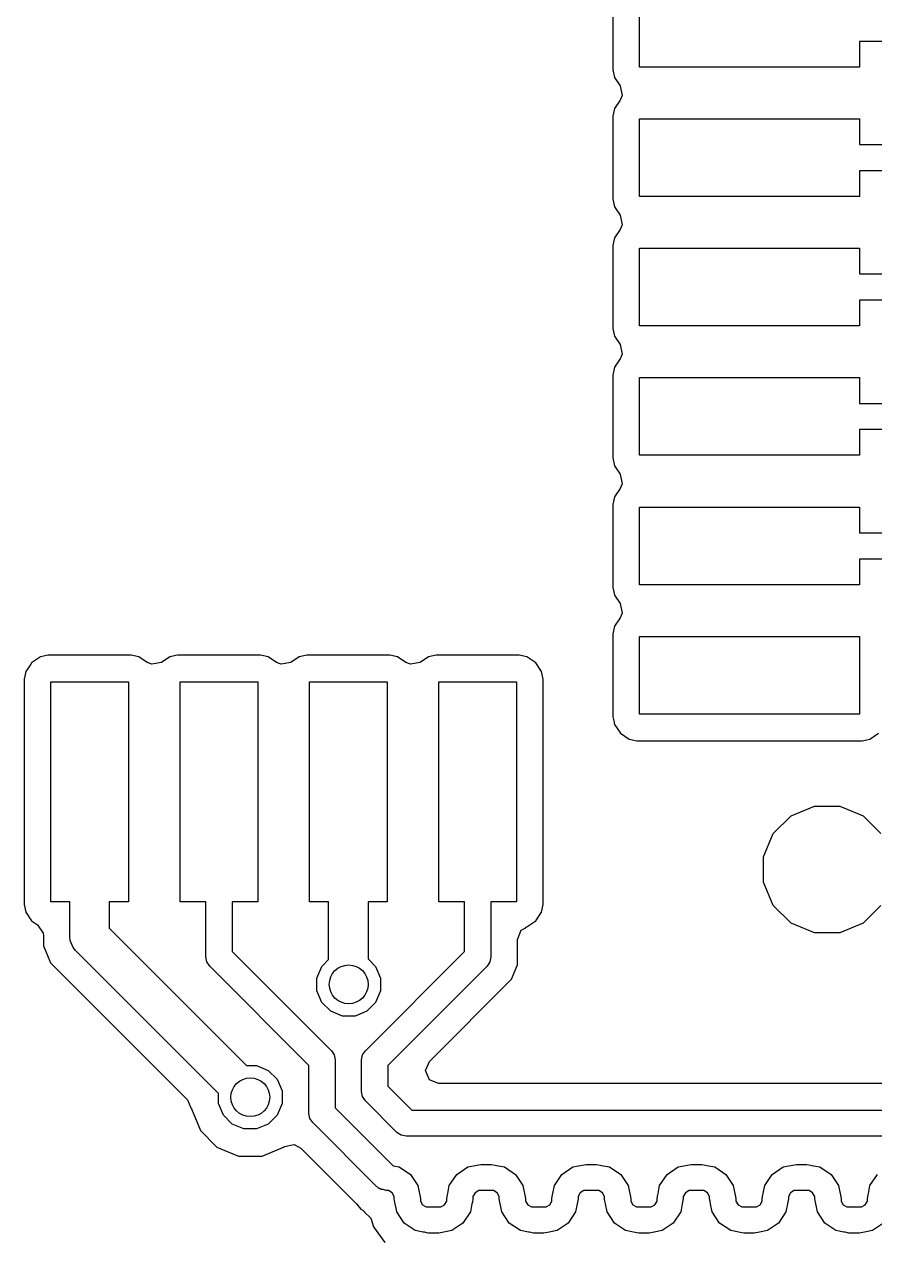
# Model space of a CAD drawing. Extents: x 92.1 to 184.9, y -117.4 to -66.6.
# Drawn here: x 155.447 to 158.734, y -99.023 to -94.335 of the extents above; entities that cross this region are included whole.
import ezdxf

# ---------------------------------------------------------------- set-up
doc = ezdxf.new("R2010")
doc.units = 0
doc.layers.add('BLACK', color=7, linetype='CONTINUOUS')

msp = doc.modelspace()

# ---------------------------------------------------------------- linework, layer by layer
at = {"layer": 'BLACK', "linetype": 'CONTINUOUS'}
for p, q in [((157.7225, -94.189908), (157.7225, -94.510091)), ((157.825, -94.5), (157.825, -94.2)), ((158.887501, -94.4008), (158.675, -94.4008)), ((158.675, -94.4008), (158.675, -94.5)), ((158.675, -94.5), (157.825, -94.5)), ((157.7225, -94.510091), (157.722501, -94.510095)), ((157.722501, -94.510095), (157.728447, -94.539995)), ((157.728447, -94.539995), (157.749981, -94.572221)), ((157.749981, -94.572221), (157.757447, -94.609754)), ((157.749981, -94.627778), (157.728447, -94.660007)), ((157.757447, -94.609754), (157.749981, -94.627778)), ((157.728447, -94.660007), (157.7225, -94.689905)), ((157.7225, -94.689905), (157.7225, -94.689906)), ((157.7225, -94.689906), (157.7225, -94.689908)), ((157.7225, -94.689908), (157.7225, -95.010091)), ((157.825, -95), (157.825, -94.7)), ((157.825, -94.7), (158.675, -94.7)), ((158.675, -94.7), (158.675, -94.7992)), ((158.675, -94.7992), (158.887501, -94.7992)), ((158.866459, -94.9008), (158.675, -94.9008)), ((158.675, -94.9008), (158.675, -95)), ((157.7225, -95.010091), (157.722501, -95.010095)), ((157.722501, -95.010095), (157.728447, -95.039995)), ((158.675, -95), (157.825, -95)), ((157.728447, -95.039995), (157.749981, -95.072221)), ((157.749981, -95.072221), (157.757447, -95.109754)), ((157.757447, -95.109754), (157.749982, -95.127778)), ((157.728447, -95.160007), (157.7225, -95.189905)), ((157.728449, -95.160004), (157.728447, -95.160007)), ((157.749982, -95.127778), (157.728449, -95.160004)), ((157.7225, -95.189905), (157.7225, -95.189906)), ((157.7225, -95.189906), (157.7225, -95.189908)), ((157.7225, -95.189908), (157.7225, -95.510091)), ((157.825, -95.5), (157.825, -95.2)), ((157.825, -95.2), (158.675, -95.2)), ((158.675, -95.2), (158.675, -95.2992)), ((158.675, -95.2992), (158.866459, -95.2992)), ((158.887501, -95.4008), (158.675, -95.4008)), ((158.675, -95.4008), (158.675, -95.5)), ((157.7225, -95.510091), (157.722501, -95.510095)), ((157.722501, -95.510095), (157.728447, -95.539995)), ((158.675, -95.5), (157.825, -95.5)), ((157.728447, -95.539995), (157.749981, -95.572221)), ((157.749981, -95.572221), (157.757447, -95.609754)), ((157.749981, -95.627778), (157.728447, -95.660007)), ((157.757447, -95.609754), (157.749981, -95.627778)), ((157.728447, -95.660007), (157.7225, -95.689905)), ((157.7225, -95.689905), (157.7225, -95.689906)), ((157.7225, -95.689906), (157.7225, -95.689908)), ((157.7225, -95.689908), (157.7225, -96.010091)), ((157.825, -96), (157.825, -95.7)), ((157.825, -95.7), (158.675, -95.7)), ((158.675, -95.7), (158.675, -95.7992)), ((158.675, -95.7992), (158.887501, -95.7992)), ((158.866459, -95.9008), (158.675, -95.9008)), ((158.675, -95.9008), (158.675, -96)), ((158.675, -96), (157.825, -96)), ((157.7225, -96.010091), (157.722501, -96.010095)), ((157.722501, -96.010095), (157.728447, -96.039995)), ((157.728447, -96.039995), (157.749981, -96.072221)), ((157.749981, -96.072221), (157.757447, -96.109754)), ((157.749981, -96.127778), (157.728447, -96.160007)), ((157.757447, -96.109754), (157.749981, -96.127778)), ((157.728447, -96.160007), (157.7225, -96.189905)), ((157.7225, -96.189905), (157.7225, -96.189906)), ((157.7225, -96.189906), (157.7225, -96.189908)), ((157.7225, -96.189908), (157.7225, -96.510091)), ((157.825, -96.5), (157.825, -96.2)), ((157.825, -96.2), (158.675, -96.2)), ((158.675, -96.2), (158.675, -96.2992)), ((158.675, -96.2992), (158.866459, -96.2992)), ((158.887501, -96.4008), (158.675, -96.4008)), ((158.675, -96.4008), (158.675, -96.5)), ((157.7225, -96.510091), (157.722501, -96.510095)), ((157.722501, -96.510095), (157.728447, -96.539995)), ((158.675, -96.5), (157.825, -96.5)), ((157.728447, -96.539995), (157.749981, -96.572221)), ((157.749981, -96.572221), (157.757447, -96.609754)), ((157.757447, -96.609754), (157.749982, -96.627778)), ((157.728447, -96.660007), (157.7225, -96.689905)), ((157.728449, -96.660004), (157.728447, -96.660007)), ((157.749982, -96.627778), (157.728449, -96.660004)), ((157.7225, -96.689905), (157.7225, -96.689906)), ((157.7225, -96.689906), (157.7225, -96.689908)), ((157.7225, -96.689908), (157.7225, -97.010091)), ((157.825, -97), (157.825, -96.7)), ((157.825, -96.7), (158.675, -96.7)), ((158.675, -96.7), (158.675, -97)), ((155.476101, -96.801103), (155.472606, -96.806334)), ((155.476104, -96.801101), (155.476101, -96.801103)), ((155.487351, -96.793585), (155.476104, -96.801101)), ((155.510006, -96.778447), (155.487351, -96.793585)), ((155.539904, -96.772501), (155.510006, -96.778447)), ((155.539908, -96.7725), (155.539904, -96.772501)), ((155.86009, -96.7725), (155.539908, -96.7725)), ((155.860095, -96.7725), (155.86009, -96.7725)), ((155.889993, -96.778447), (155.860095, -96.7725)), ((155.92222, -96.799981), (155.889993, -96.778447)), ((155.940245, -96.807447), (155.92222, -96.799981)), ((155.977778, -96.799981), (155.940245, -96.807447)), ((156.010004, -96.778447), (155.977778, -96.799981)), ((156.039904, -96.772501), (156.010004, -96.778447)), ((156.039908, -96.7725), (156.039904, -96.772501)), ((156.36009, -96.7725), (156.039908, -96.7725)), ((156.360095, -96.7725), (156.36009, -96.7725)), ((156.389993, -96.778447), (156.360095, -96.7725)), ((156.42222, -96.799981), (156.389993, -96.778447)), ((156.440245, -96.807447), (156.42222, -96.799981)), ((156.477778, -96.799981), (156.440245, -96.807447)), ((156.510004, -96.778447), (156.477778, -96.799981)), ((156.539904, -96.772501), (156.510004, -96.778447)), ((156.539908, -96.7725), (156.539904, -96.772501)), ((156.86009, -96.7725), (156.539908, -96.7725)), ((156.860095, -96.7725), (156.86009, -96.7725)), ((156.889993, -96.778447), (156.860095, -96.7725)), ((156.92222, -96.799981), (156.889993, -96.778447)), ((156.940245, -96.807447), (156.92222, -96.799981)), ((156.977778, -96.799981), (156.940245, -96.807447)), ((157.010004, -96.778447), (156.977778, -96.799981)), ((157.039904, -96.772501), (157.010004, -96.778447)), ((157.039908, -96.7725), (157.039904, -96.772501)), ((157.36009, -96.7725), (157.039908, -96.7725)), ((157.360095, -96.7725), (157.36009, -96.7725)), ((157.389993, -96.778447), (157.360095, -96.7725)), ((157.423898, -96.801102), (157.389993, -96.778447)), ((157.446553, -96.835007), (157.423898, -96.801102)), ((155.453447, -96.835007), (155.4475, -96.864905)), ((155.472606, -96.806334), (155.453447, -96.835007)), ((157.452499, -96.864906), (157.446553, -96.835007)), ((155.4475, -96.864905), (155.4475, -96.864906)), ((155.4475, -96.864906), (155.4475, -96.864908)), ((155.4475, -96.864908), (155.4475, -97.735091)), ((155.55, -97.725), (155.55, -96.875)), ((155.55, -96.875), (155.85, -96.875)), ((155.85, -96.875), (155.85, -97.725)), ((156.05, -97.725), (156.05, -96.875)), ((156.05, -96.875), (156.35, -96.875)), ((156.35, -96.875), (156.35, -97.725)), ((156.55, -97.725), (156.55, -96.875)), ((156.55, -96.875), (156.85, -96.875)), ((156.85, -96.875), (156.85, -97.725)), ((157.05, -97.725), (157.05, -96.875)), ((157.05, -96.875), (157.35, -96.875)), ((157.35, -96.875), (157.35, -97.725)), ((157.4525, -97.735095), (157.452499, -96.864906)), ((157.7225, -97.010091), (157.722501, -97.010095)), ((157.722501, -97.010095), (157.725615, -97.025752)), ((157.725615, -97.025752), (157.728447, -97.039993)), ((158.675, -97), (157.825, -97)), ((157.728447, -97.039993), (157.751102, -97.073898)), ((157.751102, -97.073898), (157.785007, -97.096553)), ((158.714993, -97.096553), (158.748898, -97.073898)), ((157.785007, -97.096553), (157.814905, -97.1025)), ((157.814905, -97.1025), (158.685094, -97.102499)), ((158.685094, -97.102499), (158.714993, -97.096553)), ((158.411107, -97.392133), (158.501227, -97.354804)), ((158.501227, -97.354804), (158.598773, -97.354804)), ((158.598773, -97.354804), (158.688893, -97.392133)), ((158.342133, -97.461107), (158.411107, -97.392133)), ((158.688893, -97.392133), (158.757867, -97.461107)), ((158.304804, -97.551227), (158.342133, -97.461107)), ((158.304804, -97.648773), (158.304804, -97.551227)), ((158.342133, -97.738893), (158.304804, -97.648773)), ((155.4475, -97.735091), (155.447501, -97.735094)), ((155.447501, -97.735094), (155.453447, -97.764993)), ((155.6238, -97.725), (155.55, -97.725)), ((155.6238, -97.858901), (155.6238, -97.725)), ((155.85, -97.725), (155.7762, -97.725)), ((155.7762, -97.725), (155.7762, -97.827337)), ((156.1492, -97.725), (156.05, -97.725)), ((156.1492, -97.937501), (156.1492, -97.725)), ((156.35, -97.725), (156.2508, -97.725)), ((156.2508, -97.725), (156.2508, -97.916459)), ((156.6238, -97.725), (156.55, -97.725)), ((156.6238, -97.948017), (156.6238, -97.725)), ((156.85, -97.725), (156.7762, -97.725)), ((156.7762, -97.725), (156.7762, -97.945361)), ((157.1492, -97.725), (157.05, -97.725)), ((157.1492, -97.916459), (157.1492, -97.725)), ((157.35, -97.725), (157.2508, -97.725)), ((157.2508, -97.725), (157.2508, -97.937501)), ((157.446553, -97.764993), (157.4525, -97.735095)), ((158.411107, -97.807867), (158.342133, -97.738893)), ((158.757867, -97.738893), (158.688893, -97.807867)), ((155.453447, -97.764993), (155.476102, -97.798898)), ((157.423898, -97.798898), (157.446553, -97.764993)), ((155.476102, -97.798898), (155.499079, -97.814251)), ((155.499079, -97.814251), (155.520339, -97.846068)), ((155.7762, -97.827337), (156.306165, -98.357303)), ((157.3533, -97.869885), (157.367945, -97.83453)), ((157.367945, -97.83453), (157.386037, -97.824866)), ((157.385445, -97.823437), (157.38999, -97.821554)), ((157.386037, -97.824866), (157.385445, -97.823437)), ((157.38999, -97.821554), (157.38999, -97.821553)), ((157.38999, -97.821553), (157.389993, -97.821553)), ((157.389993, -97.821553), (157.423898, -97.798898)), ((158.501227, -97.845196), (158.411107, -97.807867)), ((158.688893, -97.807867), (158.598773, -97.845196)), ((155.520339, -97.846068), (155.5213, -97.855823)), ((155.5213, -97.855823), (155.5213, -97.894449)), ((155.625264, -97.873767), (155.6238, -97.858901)), ((155.636642, -97.901235), (155.625264, -97.873767)), ((157.3533, -97.907008), (157.3533, -97.869885)), ((158.598773, -97.845196), (158.501227, -97.845196)), ((155.5213, -97.894449), (155.537236, -97.932922)), ((155.646118, -97.912783), (155.636642, -97.901235)), ((156.198402, -98.465066), (155.646118, -97.912783)), ((156.2508, -97.916459), (156.634321, -98.29998)), ((156.765679, -98.29998), (157.1492, -97.916459)), ((157.3533, -97.967994), (157.3533, -97.907008)), ((155.537236, -97.932922), (155.548505, -97.960126)), ((155.548505, -97.960126), (155.548506, -97.960127)), ((155.548506, -97.960127), (155.548506, -97.960128)), ((155.548506, -97.960128), (156.078855, -98.490476)), ((156.153067, -97.956941), (156.1492, -97.937501)), ((156.164079, -97.973422), (156.153067, -97.956941)), ((156.5476, -98.356943), (156.164079, -97.973422)), ((156.57873, -98.019483), (156.597394, -97.974423)), ((156.597394, -97.974423), (156.6238, -97.948017)), ((156.7762, -97.945361), (156.805262, -97.974423)), ((156.805262, -97.974423), (156.823926, -98.019483)), ((157.235921, -97.973422), (156.8524, -98.356943)), ((157.246933, -97.956941), (157.235921, -97.973422)), ((157.2508, -97.937501), (157.246933, -97.956941)), ((157.329962, -98.024338), (157.3533, -97.967994)), ((156.57873, -98.068255), (156.57873, -98.019483)), ((156.823926, -98.019483), (156.823926, -98.068255)), ((156.597394, -98.113315), (156.57873, -98.068255)), ((156.823926, -98.068255), (156.805262, -98.113315)), ((157.012954, -98.341345), (157.32996, -98.02434)), ((157.32996, -98.024339), (157.329962, -98.024338)), ((157.32996, -98.02434), (157.32996, -98.024339)), ((156.631882, -98.147803), (156.597394, -98.113315)), ((156.805262, -98.113315), (156.770774, -98.147803)), ((156.676942, -98.166467), (156.631882, -98.147803)), ((156.770774, -98.147803), (156.725714, -98.166467)), ((156.725714, -98.166467), (156.676942, -98.166467)), ((156.634321, -98.29998), (156.645333, -98.316461)), ((156.754667, -98.316461), (156.765679, -98.29998)), ((156.645333, -98.316461), (156.6492, -98.335901)), ((156.6492, -98.335901), (156.6492, -98.521042)), ((156.7508, -98.335901), (156.754667, -98.316461)), ((156.7508, -98.457916), (156.7508, -98.335901)), ((156.998309, -98.3767), (157.012954, -98.341345)), ((156.306165, -98.357303), (156.345386, -98.357303)), ((156.345386, -98.357303), (156.390446, -98.375967)), ((156.390446, -98.375967), (156.424934, -98.410455)), ((156.5476, -98.542084), (156.5476, -98.356943)), ((156.8524, -98.356943), (156.8524, -98.436874)), ((157.012954, -98.412055), (156.998309, -98.3767)), ((156.424934, -98.410455), (156.443598, -98.455515)), ((156.8524, -98.436874), (156.944726, -98.5292)), ((157.048309, -98.4267), (157.012954, -98.412055)), ((163.854177, -98.4267), (157.048309, -98.4267)), ((156.078855, -98.490476), (156.091318, -98.520564)), ((156.198402, -98.504287), (156.198402, -98.465066)), ((156.443598, -98.455515), (156.443598, -98.504287)), ((156.754667, -98.477356), (156.7508, -98.457916)), ((156.765679, -98.493837), (156.754667, -98.477356)), ((156.091318, -98.520564), (156.092539, -98.520322)), ((156.092539, -98.520322), (156.0935, -98.525154)), ((156.0935, -98.525154), (156.128135, -98.608769)), ((156.217066, -98.549347), (156.198402, -98.504287)), ((156.443598, -98.504287), (156.424934, -98.549347)), ((156.6492, -98.521042), (156.872585, -98.744427)), ((156.887763, -98.615921), (156.765679, -98.493837)), ((156.944726, -98.5292), (163.823684, -98.5292)), ((156.251554, -98.583835), (156.217066, -98.549347)), ((156.296614, -98.602499), (156.251554, -98.583835)), ((156.390446, -98.583835), (156.345386, -98.602499)), ((156.424934, -98.549347), (156.390446, -98.583835)), ((156.551467, -98.561524), (156.5476, -98.542084)), ((156.562479, -98.578005), (156.551467, -98.561524)), ((156.810395, -98.825921), (156.562479, -98.578005)), ((156.128135, -98.608769), (156.192132, -98.672766)), ((156.345386, -98.602499), (156.296614, -98.602499)), ((156.904244, -98.626933), (156.887763, -98.615921)), ((156.923684, -98.6308), (156.904244, -98.626933)), ((163.802642, -98.6308), (156.923684, -98.6308)), ((156.192132, -98.672766), (156.275747, -98.707401)), ((156.366253, -98.707401), (156.449868, -98.672766)), ((156.449868, -98.672766), (156.449871, -98.672762)), ((156.449871, -98.672762), (156.453163, -98.670564)), ((156.453163, -98.670564), (156.490695, -98.663096)), ((156.490695, -98.663096), (156.516298, -98.676781)), ((156.516298, -98.676781), (156.73182, -98.892303)), ((156.275747, -98.707401), (156.275749, -98.707401)), ((156.275749, -98.707401), (156.366251, -98.707401)), ((156.366251, -98.707401), (156.366253, -98.707401)), ((156.872585, -98.744427), (156.896863, -98.74926)), ((156.896863, -98.74926), (156.939707, -98.777889)), ((157.118686, -98.777891), (157.161526, -98.74926)), ((157.161526, -98.74926), (157.212061, -98.739196)), ((157.212061, -98.739196), (157.212061, -98.7392)), ((157.212061, -98.7392), (157.212066, -98.739201)), ((157.212066, -98.739201), (157.212076, -98.7392)), ((157.212076, -98.7392), (157.252716, -98.7392)), ((157.252716, -98.7392), (157.252722, -98.739201)), ((157.252722, -98.739201), (157.252726, -98.7392)), ((157.252726, -98.7392), (157.266702, -98.741982)), ((157.266702, -98.741982), (157.272156, -98.743067)), ((157.272156, -98.743067), (157.303263, -98.74926)), ((157.303263, -98.74926), (157.346107, -98.777889)), ((157.525086, -98.777891), (157.567926, -98.74926)), ((157.567926, -98.74926), (157.618461, -98.739196)), ((157.618461, -98.739196), (157.618461, -98.7392)), ((157.618461, -98.7392), (157.618466, -98.739201)), ((157.618466, -98.739201), (157.618476, -98.7392)), ((157.618476, -98.7392), (157.659116, -98.7392)), ((157.659116, -98.7392), (157.659122, -98.739201)), ((157.659122, -98.739201), (157.659126, -98.7392)), ((157.659126, -98.7392), (157.673102, -98.741982)), ((157.673102, -98.741982), (157.678556, -98.743067)), ((157.678556, -98.743067), (157.709663, -98.74926)), ((157.709663, -98.74926), (157.752507, -98.777889)), ((157.931486, -98.777891), (157.974326, -98.74926)), ((157.974326, -98.74926), (158.024861, -98.739196)), ((158.024861, -98.739196), (158.024861, -98.7392)), ((158.024861, -98.7392), (158.024866, -98.739201)), ((158.024866, -98.739201), (158.024876, -98.7392)), ((158.024876, -98.7392), (158.065516, -98.7392)), ((158.065516, -98.7392), (158.065522, -98.739201)), ((158.065522, -98.739201), (158.065526, -98.7392)), ((158.065526, -98.7392), (158.079502, -98.741982)), ((158.079502, -98.741982), (158.084956, -98.743067)), ((158.084956, -98.743067), (158.116063, -98.74926)), ((158.116063, -98.74926), (158.158907, -98.777889)), ((158.337886, -98.777891), (158.380726, -98.74926)), ((158.380726, -98.74926), (158.431261, -98.739196)), ((158.431261, -98.739196), (158.431261, -98.7392)), ((158.431261, -98.7392), (158.431266, -98.739201)), ((158.431266, -98.739201), (158.431276, -98.7392)), ((158.431276, -98.7392), (158.471916, -98.7392)), ((158.471916, -98.7392), (158.471922, -98.739201)), ((158.471922, -98.739201), (158.471926, -98.7392)), ((158.471926, -98.7392), (158.485902, -98.741982)), ((158.485902, -98.741982), (158.491356, -98.743067)), ((158.491356, -98.743067), (158.522463, -98.74926)), ((158.522463, -98.74926), (158.565307, -98.777889)), ((156.939707, -98.777889), (156.968338, -98.820731)), ((157.090057, -98.820732), (157.118686, -98.777891)), ((157.346107, -98.777889), (157.374738, -98.820731)), ((157.496457, -98.820732), (157.525086, -98.777891)), ((157.752507, -98.777889), (157.781138, -98.820731)), ((157.902857, -98.820732), (157.931486, -98.777891)), ((158.158907, -98.777889), (158.187538, -98.820731)), ((158.309257, -98.820732), (158.337886, -98.777891)), ((158.565307, -98.777889), (158.593938, -98.820731)), ((158.715657, -98.820732), (158.744286, -98.777891)), ((156.814858, -98.828903), (156.810395, -98.825921)), ((156.816448, -98.831092), (156.814858, -98.828903)), ((156.819731, -98.832159), (156.816448, -98.831092)), ((156.826875, -98.836933), (156.819731, -98.832159)), ((156.834413, -98.836933), (156.826875, -98.836933)), ((156.846306, -98.8408), (156.834413, -98.836933)), ((156.854476, -98.840801), (156.846306, -98.8408)), ((156.868627, -98.848972), (156.854476, -98.840801)), ((156.876799, -98.863122), (156.868627, -98.848972)), ((156.876799, -98.871259), (156.876799, -98.863122)), ((156.968338, -98.820731), (156.9784, -98.871268)), ((157.079996, -98.871268), (157.082857, -98.856892)), ((157.082857, -98.856892), (157.083863, -98.85184)), ((157.083863, -98.85184), (157.083864, -98.851838)), ((157.083864, -98.851838), (157.090057, -98.820732)), ((157.181597, -98.863122), (157.181596, -98.87128)), ((157.189769, -98.84897), (157.181597, -98.863122)), ((157.20392, -98.840798), (157.189769, -98.84897)), ((157.212055, -98.840796), (157.20392, -98.840798)), ((157.212076, -98.8408), (157.212055, -98.840796)), ((157.212091, -98.8408), (157.212076, -98.8408)), ((157.252706, -98.8408), (157.212091, -98.8408)), ((157.260876, -98.840801), (157.252706, -98.8408)), ((157.275027, -98.848972), (157.260876, -98.840801)), ((157.283199, -98.863122), (157.275027, -98.848972)), ((157.283199, -98.871259), (157.283199, -98.863122)), ((157.374738, -98.820731), (157.3848, -98.871268)), ((157.486396, -98.871268), (157.489257, -98.856892)), ((157.489257, -98.856892), (157.490263, -98.85184)), ((157.490263, -98.85184), (157.490264, -98.851838)), ((157.490264, -98.851838), (157.496457, -98.820732)), ((157.587997, -98.863122), (157.587996, -98.87128)), ((157.596169, -98.84897), (157.587997, -98.863122)), ((157.61032, -98.840798), (157.596169, -98.84897)), ((157.618455, -98.840796), (157.61032, -98.840798)), ((157.618476, -98.8408), (157.618455, -98.840796)), ((157.618491, -98.8408), (157.618476, -98.8408)), ((157.659106, -98.8408), (157.618491, -98.8408)), ((157.667276, -98.840801), (157.659106, -98.8408)), ((157.681427, -98.848972), (157.667276, -98.840801)), ((157.689599, -98.863122), (157.681427, -98.848972)), ((157.689599, -98.871259), (157.689599, -98.863122)), ((157.781138, -98.820731), (157.7912, -98.871268)), ((157.892796, -98.871268), (157.895657, -98.856892)), ((157.895657, -98.856892), (157.896663, -98.85184)), ((157.896663, -98.85184), (157.896664, -98.851838)), ((157.896664, -98.851838), (157.902857, -98.820732)), ((157.994397, -98.863122), (157.994396, -98.87128)), ((158.002569, -98.84897), (157.994397, -98.863122)), ((158.01672, -98.840798), (158.002569, -98.84897)), ((158.024855, -98.840796), (158.01672, -98.840798)), ((158.024876, -98.8408), (158.024855, -98.840796)), ((158.024891, -98.8408), (158.024876, -98.8408)), ((158.065506, -98.8408), (158.024891, -98.8408)), ((158.073676, -98.840801), (158.065506, -98.8408)), ((158.087827, -98.848972), (158.073676, -98.840801)), ((158.095999, -98.863122), (158.087827, -98.848972)), ((158.095999, -98.871259), (158.095999, -98.863122)), ((158.187538, -98.820731), (158.1976, -98.871268)), ((158.299196, -98.871268), (158.302057, -98.856892)), ((158.302057, -98.856892), (158.303063, -98.85184)), ((158.303063, -98.85184), (158.303064, -98.851838)), ((158.303064, -98.851838), (158.309257, -98.820732)), ((158.400797, -98.863122), (158.400796, -98.87128)), ((158.408969, -98.84897), (158.400797, -98.863122)), ((158.42312, -98.840798), (158.408969, -98.84897)), ((158.431255, -98.840796), (158.42312, -98.840798)), ((158.431276, -98.8408), (158.431255, -98.840796)), ((158.431291, -98.8408), (158.431276, -98.8408)), ((158.471906, -98.8408), (158.431291, -98.8408)), ((158.480076, -98.840801), (158.471906, -98.8408)), ((158.494227, -98.848972), (158.480076, -98.840801)), ((158.502399, -98.863122), (158.494227, -98.848972)), ((158.502399, -98.871259), (158.502399, -98.863122)), ((158.593938, -98.820731), (158.604, -98.871268)), ((158.705596, -98.871268), (158.708457, -98.856892)), ((158.708457, -98.856892), (158.709463, -98.85184)), ((158.709463, -98.85184), (158.709464, -98.851838)), ((158.709464, -98.851838), (158.715657, -98.820732)), ((156.73182, -98.892303), (156.748253, -98.912917)), ((156.748253, -98.912917), (156.756321, -98.916804)), ((156.886852, -98.923196), (156.87678, -98.872665)), ((156.87678, -98.872665), (156.876796, -98.872665)), ((156.876796, -98.87128), (156.876799, -98.871259)), ((156.876796, -98.87264), (156.876796, -98.87128)), ((156.876799, -98.872655), (156.876796, -98.87264)), ((156.876796, -98.872665), (156.876799, -98.872655)), ((156.978396, -98.87264), (156.97838, -98.87272)), ((156.97838, -98.87272), (156.978383, -98.880789)), ((156.978383, -98.880789), (156.98656, -98.894945)), ((156.978396, -98.871268), (156.978394, -98.871272)), ((156.978394, -98.871272), (156.978396, -98.87128)), ((156.9784, -98.871268), (156.978396, -98.871268)), ((156.978396, -98.87128), (156.978396, -98.87264)), ((156.98656, -98.894945), (157.000717, -98.903119)), ((157.000717, -98.903119), (157.008891, -98.90312)), ((157.008891, -98.90312), (157.049506, -98.90312)), ((157.049506, -98.90312), (157.049506, -98.903096)), ((157.049506, -98.903096), (157.057674, -98.903096)), ((157.057674, -98.903096), (157.071821, -98.894928)), ((157.071821, -98.894928), (157.079993, -98.880783)), ((157.079993, -98.880783), (157.079996, -98.872615)), ((157.079997, -98.871272), (157.079996, -98.871268)), ((157.079996, -98.87128), (157.079997, -98.871272)), ((157.079996, -98.872615), (157.079996, -98.87128)), ((157.177725, -98.892083), (157.171525, -98.92319)), ((157.177729, -98.89208), (157.177725, -98.892083)), ((157.179162, -98.884874), (157.177729, -98.89208)), ((157.181596, -98.872665), (157.179162, -98.884874)), ((157.181596, -98.87264), (157.181592, -98.872655)), ((157.181592, -98.872655), (157.181596, -98.872665)), ((157.181596, -98.87128), (157.181596, -98.87264)), ((157.293252, -98.923196), (157.28318, -98.872665)), ((157.28318, -98.872665), (157.283196, -98.872665)), ((157.283196, -98.87128), (157.283199, -98.871259)), ((157.283196, -98.87264), (157.283196, -98.87128)), ((157.283199, -98.872655), (157.283196, -98.87264)), ((157.283196, -98.872665), (157.283199, -98.872655)), ((157.384796, -98.87264), (157.38478, -98.87272)), ((157.38478, -98.87272), (157.384783, -98.880789)), ((157.384783, -98.880789), (157.39296, -98.894945)), ((157.384796, -98.871268), (157.384794, -98.871272)), ((157.384794, -98.871272), (157.384796, -98.87128)), ((157.3848, -98.871268), (157.384796, -98.871268)), ((157.384796, -98.87128), (157.384796, -98.87264)), ((157.39296, -98.894945), (157.407117, -98.903119)), ((157.407117, -98.903119), (157.415291, -98.90312)), ((157.415291, -98.90312), (157.455906, -98.90312)), ((157.455906, -98.90312), (157.455906, -98.903096)), ((157.455906, -98.903096), (157.464074, -98.903096)), ((157.464074, -98.903096), (157.478221, -98.894928)), ((157.478221, -98.894928), (157.486393, -98.880783)), ((157.486393, -98.880783), (157.486396, -98.872615)), ((157.486397, -98.871272), (157.486396, -98.871268)), ((157.486396, -98.87128), (157.486397, -98.871272)), ((157.486396, -98.872615), (157.486396, -98.87128)), ((157.584125, -98.892083), (157.577925, -98.92319)), ((157.584129, -98.89208), (157.584125, -98.892083)), ((157.585562, -98.884874), (157.584129, -98.89208)), ((157.587996, -98.872665), (157.585562, -98.884874)), ((157.587996, -98.87264), (157.587992, -98.872655)), ((157.587992, -98.872655), (157.587996, -98.872665)), ((157.587996, -98.87128), (157.587996, -98.87264)), ((157.689596, -98.87128), (157.689599, -98.871259)), ((157.689596, -98.872623), (157.689596, -98.87128)), ((157.689597, -98.872631), (157.689596, -98.872623)), ((157.689596, -98.872637), (157.689597, -98.872631)), ((157.689597, -98.872637), (157.689596, -98.872637)), ((157.691218, -98.880778), (157.689597, -98.872637)), ((157.693463, -98.892063), (157.691218, -98.880778)), ((157.693465, -98.892065), (157.693463, -98.892063)), ((157.69966, -98.923171), (157.693465, -98.892065)), ((157.791196, -98.871268), (157.791194, -98.871272)), ((157.791194, -98.871272), (157.791196, -98.87128)), ((157.7912, -98.871268), (157.791196, -98.871268)), ((157.791196, -98.87128), (157.791196, -98.872609)), ((157.791196, -98.872609), (157.791197, -98.872609)), ((157.791197, -98.872609), (157.791199, -98.880779)), ((157.791199, -98.880779), (157.79937, -98.89493)), ((157.79937, -98.89493), (157.813521, -98.903101)), ((157.813521, -98.903101), (157.821691, -98.903103)), ((157.821691, -98.903103), (157.862306, -98.903103)), ((157.862306, -98.903096), (157.870475, -98.903095)), ((157.862306, -98.903103), (157.862306, -98.903096)), ((157.870475, -98.903095), (157.884624, -98.894926)), ((157.884624, -98.894926), (157.892795, -98.880778)), ((157.892795, -98.880778), (157.892796, -98.872609)), ((157.892797, -98.871272), (157.892796, -98.871268)), ((157.892796, -98.87128), (157.892797, -98.871272)), ((157.892796, -98.872609), (157.892796, -98.87128)), ((157.990527, -98.892064), (157.984333, -98.923171)), ((157.990529, -98.892063), (157.990527, -98.892064)), ((157.991798, -98.88568), (157.990529, -98.892063)), ((157.994396, -98.872637), (157.991798, -98.88568)), ((157.994396, -98.872623), (157.994394, -98.872631)), ((157.994394, -98.872631), (157.994396, -98.872637)), ((157.994396, -98.87128), (157.994396, -98.872623)), ((158.095996, -98.87128), (158.095999, -98.871259)), ((158.095996, -98.872623), (158.095996, -98.87128)), ((158.095997, -98.872631), (158.095996, -98.872623)), ((158.095996, -98.872637), (158.095997, -98.872631)), ((158.095997, -98.872637), (158.095996, -98.872637)), ((158.097618, -98.880778), (158.095997, -98.872637)), ((158.099863, -98.892063), (158.097618, -98.880778)), ((158.099865, -98.892065), (158.099863, -98.892063)), ((158.10606, -98.923171), (158.099865, -98.892065)), ((158.197596, -98.871268), (158.197594, -98.871272)), ((158.197594, -98.871272), (158.197596, -98.87128)), ((158.1976, -98.871268), (158.197596, -98.871268)), ((158.197596, -98.87128), (158.197596, -98.872609)), ((158.197596, -98.872609), (158.197597, -98.872609)), ((158.197597, -98.872609), (158.197599, -98.880779)), ((158.197599, -98.880779), (158.20577, -98.89493)), ((158.20577, -98.89493), (158.219921, -98.903101)), ((158.219921, -98.903101), (158.228091, -98.903103)), ((158.228091, -98.903103), (158.268706, -98.903103)), ((158.268706, -98.903096), (158.276875, -98.903095)), ((158.268706, -98.903103), (158.268706, -98.903096)), ((158.276875, -98.903095), (158.291024, -98.894926)), ((158.291024, -98.894926), (158.299195, -98.880778)), ((158.299195, -98.880778), (158.299196, -98.872609)), ((158.299197, -98.871272), (158.299196, -98.871268)), ((158.299196, -98.87128), (158.299197, -98.871272)), ((158.299196, -98.872609), (158.299196, -98.87128)), ((158.396927, -98.892064), (158.390733, -98.923171)), ((158.396929, -98.892063), (158.396927, -98.892064)), ((158.398198, -98.88568), (158.396929, -98.892063)), ((158.400796, -98.872637), (158.398198, -98.88568)), ((158.400796, -98.872623), (158.400794, -98.872631)), ((158.400794, -98.872631), (158.400796, -98.872637)), ((158.400796, -98.87128), (158.400796, -98.872623)), ((158.512452, -98.923196), (158.50238, -98.872665)), ((158.50238, -98.872665), (158.502396, -98.872665)), ((158.502396, -98.87128), (158.502399, -98.871259)), ((158.502396, -98.87264), (158.502396, -98.87128)), ((158.502399, -98.872655), (158.502396, -98.87264)), ((158.502396, -98.872665), (158.502399, -98.872655)), ((158.603996, -98.87264), (158.60398, -98.87272)), ((158.60398, -98.87272), (158.603983, -98.880789)), ((158.603983, -98.880789), (158.61216, -98.894945)), ((158.603996, -98.871268), (158.603994, -98.871272)), ((158.603994, -98.871272), (158.603996, -98.87128)), ((158.604, -98.871268), (158.603996, -98.871268)), ((158.603996, -98.87128), (158.603996, -98.87264)), ((158.61216, -98.894945), (158.626317, -98.903119)), ((158.626317, -98.903119), (158.634491, -98.90312)), ((158.634491, -98.90312), (158.675106, -98.90312)), ((158.675106, -98.90312), (158.675106, -98.903096)), ((158.675106, -98.903096), (158.683274, -98.903096)), ((158.683274, -98.903096), (158.697421, -98.894928)), ((158.697421, -98.894928), (158.705593, -98.880783)), ((158.705593, -98.880783), (158.705596, -98.872615)), ((158.705597, -98.871272), (158.705596, -98.871268)), ((158.705596, -98.87128), (158.705597, -98.871272)), ((158.705596, -98.872615), (158.705596, -98.87128)), ((156.756321, -98.916804), (156.759478, -98.919961)), ((156.759478, -98.919961), (156.763574, -98.922698)), ((156.763574, -98.922698), (156.762943, -98.923641)), ((156.762943, -98.923641), (156.786171, -98.946865)), ((156.786171, -98.946865), (156.787526, -98.950536)), ((156.787526, -98.950536), (156.797271, -98.980492)), ((156.915486, -98.966032), (156.886852, -98.923196)), ((157.171525, -98.92319), (157.142892, -98.96602)), ((157.321886, -98.966032), (157.293252, -98.923196)), ((157.577925, -98.92319), (157.549292, -98.96602)), ((157.728288, -98.96601), (157.69966, -98.923171)), ((157.984333, -98.923171), (157.955702, -98.96601)), ((158.134688, -98.96601), (158.10606, -98.923171)), ((158.390733, -98.923171), (158.362102, -98.96601)), ((158.541086, -98.966032), (158.512452, -98.923196)), ((156.797271, -98.980492), (156.797275, -98.9805)), ((156.797275, -98.9805), (156.840945, -99.040584)), ((156.958328, -98.994658), (156.915486, -98.966032)), ((156.989434, -99.000851), (156.958328, -98.994658)), ((156.989436, -99.000853), (156.989434, -99.000851)), ((156.993765, -99.001714), (156.989436, -99.000853)), ((157.008861, -99.00472), (156.993765, -99.001714)), ((157.008866, -99.004718), (157.008861, -99.00472)), ((157.008876, -99.00472), (157.008866, -99.004718)), ((157.049516, -99.00472), (157.008876, -99.00472)), ((157.049522, -99.004718), (157.049516, -99.00472)), ((157.049526, -99.00472), (157.049522, -99.004718)), ((157.068956, -99.000853), (157.049526, -99.004718)), ((157.049526, -99.004718), (157.049526, -99.00472)), ((157.068985, -99.000823), (157.068956, -99.000853)), ((157.100054, -98.99464), (157.068985, -99.000823)), ((157.142892, -98.96602), (157.100054, -98.99464)), ((157.364728, -98.994658), (157.321886, -98.966032)), ((157.395834, -99.000851), (157.364728, -98.994658)), ((157.395836, -99.000853), (157.395834, -99.000851)), ((157.400165, -99.001714), (157.395836, -99.000853)), ((157.415261, -99.00472), (157.400165, -99.001714)), ((157.415266, -99.004718), (157.415261, -99.00472)), ((157.415276, -99.00472), (157.415266, -99.004718)), ((157.455916, -99.00472), (157.415276, -99.00472)), ((157.455922, -99.004718), (157.455916, -99.00472)), ((157.455926, -99.00472), (157.455922, -99.004718)), ((157.475356, -99.000853), (157.455926, -99.004718)), ((157.455926, -99.004718), (157.455926, -99.00472)), ((157.475385, -99.000823), (157.475356, -99.000853)), ((157.506454, -98.99464), (157.475385, -99.000823)), ((157.549292, -98.96602), (157.506454, -98.99464)), ((157.771128, -98.99464), (157.728288, -98.96601)), ((157.802234, -99.000834), (157.771128, -98.99464)), ((157.802236, -99.000836), (157.802234, -99.000834)), ((157.807938, -99.00197), (157.802236, -99.000836)), ((157.821661, -99.004703), (157.807938, -99.00197)), ((157.821666, -99.004701), (157.821661, -99.004703)), ((157.821676, -99.004703), (157.821666, -99.004701)), ((157.862316, -99.004703), (157.821676, -99.004703)), ((157.862322, -99.004701), (157.862316, -99.004703)), ((157.862326, -99.004703), (157.862322, -99.004701)), ((157.881756, -99.000836), (157.862326, -99.004701)), ((157.862326, -99.004701), (157.862326, -99.004703)), ((157.881765, -99.000826), (157.881756, -99.000836)), ((157.91286, -98.994637), (157.881765, -99.000826)), ((157.955702, -98.96601), (157.91286, -98.994637)), ((158.177528, -98.99464), (158.134688, -98.96601)), ((158.208634, -99.000834), (158.177528, -98.99464)), ((158.208636, -99.000836), (158.208634, -99.000834)), ((158.214338, -99.00197), (158.208636, -99.000836)), ((158.228061, -99.004703), (158.214338, -99.00197)), ((158.228066, -99.004701), (158.228061, -99.004703)), ((158.228076, -99.004703), (158.228066, -99.004701)), ((158.268716, -99.004703), (158.228076, -99.004703)), ((158.268722, -99.004701), (158.268716, -99.004703)), ((158.268726, -99.004703), (158.268722, -99.004701)), ((158.288156, -99.000836), (158.268726, -99.004701)), ((158.268726, -99.004701), (158.268726, -99.004703)), ((158.288165, -99.000826), (158.288156, -99.000836)), ((158.31926, -98.994637), (158.288165, -99.000826)), ((158.362102, -98.96601), (158.31926, -98.994637)), ((158.583928, -98.994658), (158.541086, -98.966032)), ((158.615034, -99.000851), (158.583928, -98.994658)), ((158.615036, -99.000853), (158.615034, -99.000851)), ((158.619365, -99.001714), (158.615036, -99.000853)), ((158.634461, -99.00472), (158.619365, -99.001714)), ((158.634466, -99.004718), (158.634461, -99.00472)), ((158.634476, -99.00472), (158.634466, -99.004718)), ((158.675116, -99.00472), (158.634476, -99.00472)), ((158.675122, -99.004718), (158.675116, -99.00472)), ((158.675126, -99.00472), (158.675122, -99.004718)), ((158.694556, -99.000853), (158.675126, -99.004718)), ((158.675126, -99.004718), (158.675126, -99.00472)), ((158.694585, -99.000823), (158.694556, -99.000853)), ((158.725654, -98.99464), (158.694585, -99.000823)), ((158.768492, -98.96602), (158.725654, -98.99464))]:
    msp.add_line(p, q, dxfattribs=at)
at = {"layer": 'BLACK'}
for centre in [(156.701328, -98.043869), (156.321, -98.479901)]:
    msp.add_circle(centre, 0.075, dxfattribs=at)

doc.saveas('drawing.dxf')
